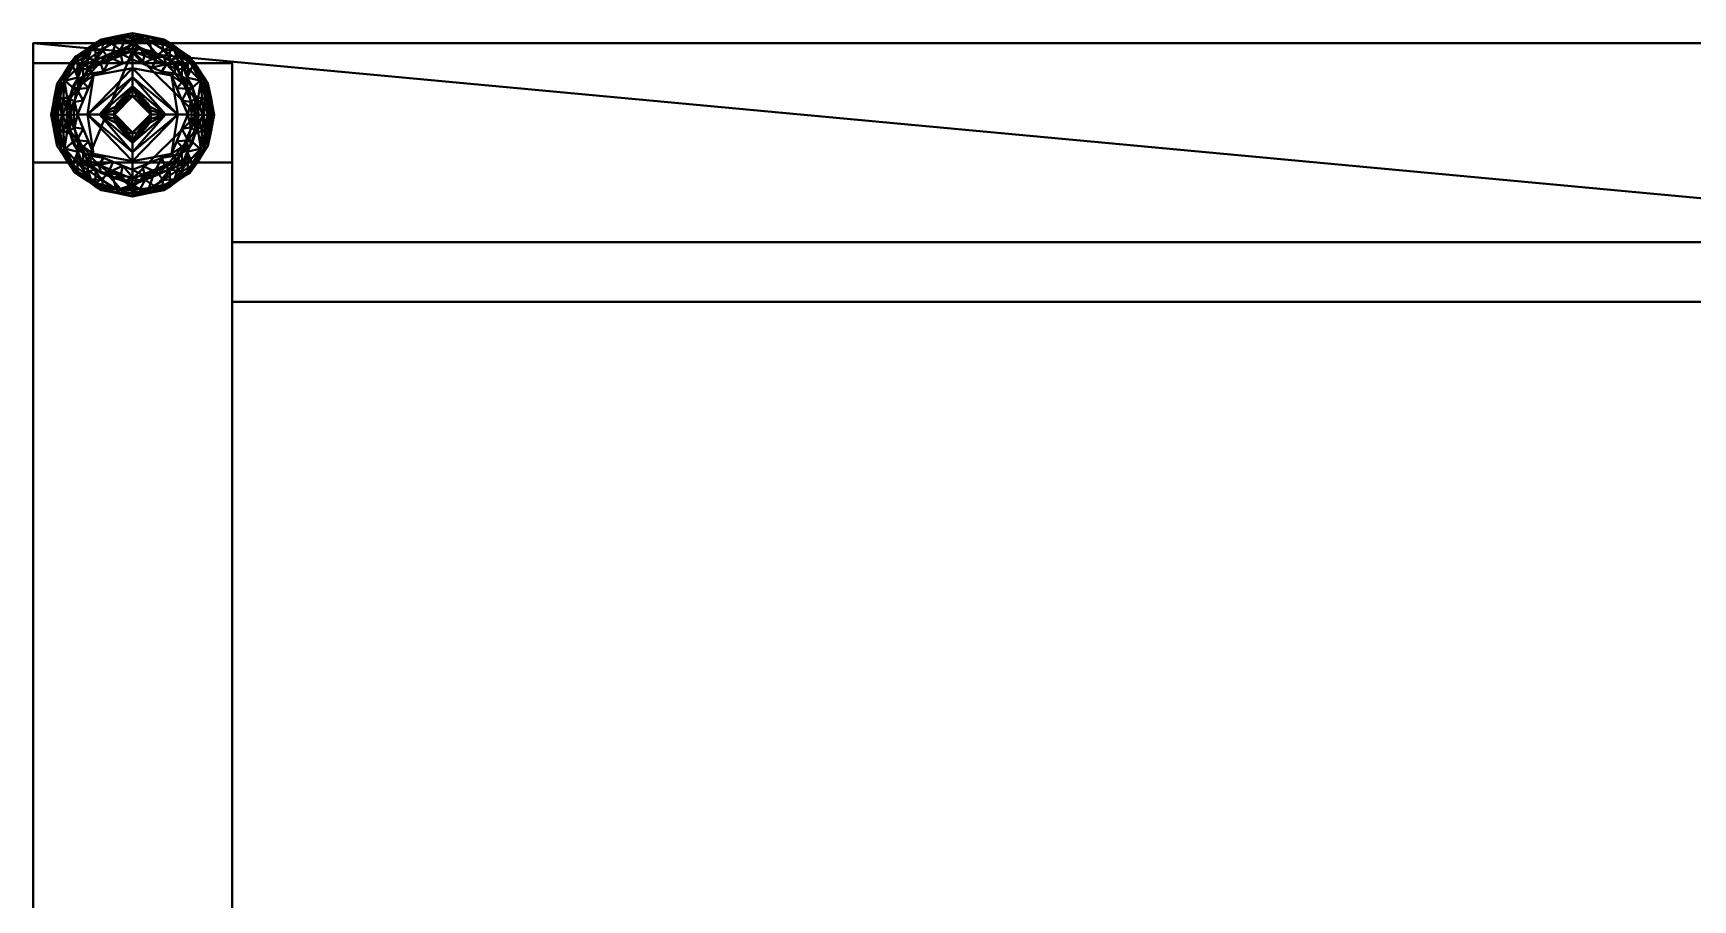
# Model space of a CAD drawing. Header units: millimetres. Extents: x -1100 to 900, y -204 to 602.
# Drawn here: x -1100 to -682.8, y 384.7 to 602.5 of the extents above; entities that cross this region are included whole.
import ezdxf

# ---------------------------------------------------------------- set-up
doc = ezdxf.new("R2010")
doc.units = ezdxf.units.MM
doc.layers.add('I-FURN', color=7, linetype='Continuous', lineweight=40)

msp = doc.modelspace()

# ---------------------------------------------------------------- meshes
at = {"layer": 'I-FURN', "color": 250, "true_color": 0x191919}
mesh = msp.add_polyface(dxfattribs=at)
corners = [(-1058.9, 581.97), (-1063.62, 593.35, -0.05), (-1075, 598.07, -0.07), (-1086.38, 593.35, -0.05), (-1091.1, 581.97), (-1092.78, 581.97, 0.33), (-1094.21, 581.97, 1.29), (-1095.17, 581.98, 2.72), (-1095.5, 581.99, 4.4), (-1093.94, 589.83, 4.36), (-1089.5, 596.48, 4.33), (-1082.85, 600.93, 4.31), (-1075, 602.49, 4.31), (-1067.15, 600.93, 4.31), (-1060.5, 596.48, 4.33), (-1056.06, 589.83, 4.36), (-1054.5, 581.99, 4.4), (-1054.83, 581.98, 2.72), (-1055.79, 581.97, 1.29), (-1057.22, 581.97, 0.33), (-1057.97, 590.61, 1.14), (-1092.03, 590.61, 1.14), (-1055.35, 586.28, 4.38), (-1094.65, 586.28, 4.38), (-1056.21, 586.78, 1.47), (-1093.79, 586.78, 1.47), (-1071, 600.76, 1.2), (-1079, 600.76, 1.2), (-1064.45, 598.15, 1.32), (-1085.55, 598.15, 1.32), (-1057.51, 585.92, 0.38), (-1061.26, 587.66, -0.03), (-1092.49, 585.92, 0.38), (-1088.74, 587.66, -0.03), (-1061.15, 593.82, 0.5), (-1061.1, 596.21, 2.11), (-1058.28, 593.16, 4.35), (-1057, 591.1, 2.7), (-1063.83, 598.71, 4.32), (-1058.87, 594.13, 2.74), (-1088.85, 593.82, 0.5), (-1088.9, 596.21, 2.11), (-1091.72, 593.16, 4.35), (-1093, 591.1, 2.7), (-1086.17, 598.71, 4.32), (-1091.13, 594.13, 2.74), (-1069.31, 595.71, -0.06), (-1080.69, 595.71, -0.06), (-1071.08, 601.71, 4.31), (-1078.92, 601.71, 4.31), (-1075, 601.86, 2.07), (-1074.78, 600.25, 0.49), (-1063.7, 595.84, 0.32), (-1067.33, 598.36, 0.41), (-1067.61, 600.07, 1.58), (-1086.3, 595.84, 0.32), (-1082.67, 598.36, 0.41), (-1082.39, 600.07, 1.58)]
mesh.append_faces([[corners[k] for k in face] for face in [(22, 24, 15), (48, 50, 12), (0, 30, 19), (3, 56, 47), (33, 40, 3), (15, 37, 36), (38, 28, 13), (10, 45, 42), (2, 51, 46), (13, 54, 48), (12, 50, 49), (49, 57, 11)]], dxfattribs={"vtx0": -1, "vtx1": -1, "color": 250})
mesh.append_faces([[corners[k] for k in face] for face in [(41, 44, 29), (25, 21, 32), (45, 43, 42), (19, 30, 24), (35, 34, 28), (50, 51, 27), (24, 22, 17), (20, 24, 30), (41, 29, 40), (24, 20, 37), (51, 47, 27), (53, 54, 28), (52, 34, 1), (21, 33, 32), (25, 7, 23), (55, 56, 3), (27, 49, 50), (28, 38, 35), (31, 20, 30), (57, 49, 27), (32, 5, 25), (45, 21, 43), (52, 53, 28), (35, 20, 34), (50, 48, 26), (55, 3, 40), (20, 31, 34), (20, 39, 37), (36, 37, 39), (24, 37, 15), (39, 20, 35), (14, 39, 35), (33, 21, 40), (21, 41, 40), (43, 25, 9), (41, 45, 10), (25, 43, 21), (21, 45, 41), (1, 53, 52), (27, 56, 57), (51, 50, 26), (46, 51, 26), (28, 34, 52), (46, 26, 53), (54, 53, 26), (48, 54, 26), (13, 28, 54), (40, 29, 55), (55, 29, 56), (57, 56, 29), (27, 47, 56), (29, 11, 57)]], dxfattribs={"vtx0": -1, "vtx1": -1, "vtx2": -1, "color": 250})
mesh.append_faces([[corners[k] for k in face] for face in [(24, 17, 18), (25, 6, 7), (24, 18, 19), (25, 23, 9), (30, 0, 31), (34, 31, 1), (43, 9, 42), (41, 10, 44), (51, 2, 47), (53, 1, 46)]], dxfattribs={"vtx0": -1, "vtx2": -1, "color": 250})
mesh.append_faces([[corners[k] for k in face] for face in [(5, 6, 25), (4, 5, 32), (14, 36, 39), (33, 4, 32), (38, 14, 35), (44, 11, 29)]], dxfattribs={"vtx1": -1, "vtx2": -1, "color": 250})
mesh.append_faces([[corners[k] for k in face] for face in [(7, 8, 23), (22, 16, 17)]], dxfattribs={"vtx2": -1, "color": 250})
mesh = msp.add_polyface(dxfattribs=at)
corners = [(-1054.5, 581.99, 4.4), (-1056.06, 589.83, 4.36), (-1060.5, 596.48, 4.33), (-1067.15, 600.93, 4.31), (-1075, 602.49, 4.31), (-1082.85, 600.93, 4.31), (-1089.5, 596.48, 4.33), (-1093.94, 589.83, 4.36), (-1095.5, 581.99, 4.4), (-1095.3, 581.99, 5.72), (-1094.71, 582, 6.92), (-1093.79, 582, 7.88), (-1092.62, 582.01, 8.53), (-1087.46, 594.47, 8.47), (-1075, 599.63, 8.45), (-1062.54, 594.47, 8.47), (-1057.38, 582.01, 8.53), (-1056.21, 582, 7.88), (-1055.29, 582, 6.92), (-1054.7, 581.99, 5.72), (-1059.96, 588.24, 8.5), (-1090.04, 588.24, 8.5), (-1056.23, 588.39, 6.71), (-1093.77, 588.39, 6.71), (-1055.35, 586.28, 4.38), (-1094.65, 586.28, 4.38), (-1055.15, 585.65, 6.01), (-1094.85, 585.65, 6.01), (-1059.86, 594.48, 6.98), (-1090.14, 594.48, 6.98), (-1056.65, 586.04, 7.86), (-1057.86, 590.52, 7.55), (-1093.35, 586.04, 7.86), (-1092.14, 590.52, 7.55), (-1065.68, 599.23, 7), (-1084.32, 599.23, 7), (-1057.74, 592.22, 6.28), (-1092.26, 592.22, 6.28), (-1059.66, 595.27, 5.69), (-1063.83, 598.71, 4.32), (-1062.51, 597.64, 6.32), (-1058.28, 593.16, 4.35), (-1062.73, 596.53, 7.62), (-1090.34, 595.27, 5.69), (-1086.17, 598.71, 4.32), (-1087.49, 597.64, 6.32), (-1091.72, 593.16, 4.35), (-1087.56, 596.29, 7.62), (-1088.75, 591.35, 8.48), (-1065.39, 599.87, 5.64), (-1071.16, 601.7, 6.2), (-1077.91, 601.63, 6.62), (-1084.61, 599.87, 5.64), (-1078.92, 601.71, 4.31), (-1081.48, 600.96, 6.27), (-1068.77, 597.05, 8.46), (-1065.65, 595.76, 8.46), (-1081.23, 597.05, 8.46), (-1080.74, 600.15, 7.6), (-1084.35, 595.76, 8.46), (-1076.83, 600.76, 7.75), (-1071.91, 600.67, 7.69), (-1078.12, 598.34, 8.45), (-1058.67, 585.12, 8.51), (-1091.33, 585.12, 8.51), (-1061.25, 591.35, 8.48), (-1071.08, 601.71, 4.31), (-1071.88, 598.34, 8.45)]
mesh.append_faces([[corners[k] for k in face] for face in [(17, 30, 16), (11, 27, 10), (1, 26, 24), (19, 26, 18), (5, 54, 53), (41, 36, 1), (6, 45, 44), (44, 52, 5), (56, 34, 55)]], dxfattribs={"vtx0": -1, "vtx1": -1, "color": 250})
mesh.append_faces([[corners[k] for k in face] for face in [(7, 27, 23), (22, 26, 1), (19, 24, 26), (31, 30, 22), (28, 31, 36), (28, 40, 42), (28, 38, 40), (50, 34, 49), (25, 9, 27), (29, 45, 43), (37, 23, 33), (22, 30, 17), (33, 23, 32), (29, 47, 45), (36, 38, 28), (22, 17, 26), (27, 11, 23), (11, 32, 23), (31, 63, 30), (22, 36, 31), (43, 46, 37), (42, 65, 28), (35, 45, 47), (33, 29, 37), (33, 32, 64), (29, 48, 47), (3, 50, 49), (61, 50, 51), (51, 50, 4), (22, 1, 36), (36, 41, 38), (43, 37, 29), (7, 23, 37), (58, 51, 54), (34, 42, 40), (2, 40, 38), (34, 40, 49), (44, 45, 52), (52, 45, 35), (43, 45, 6), (33, 48, 29), (58, 60, 51), (39, 49, 40), (54, 5, 52), (61, 51, 60), (35, 58, 54), (34, 56, 42), (54, 52, 35), (53, 54, 51), (61, 34, 50), (35, 47, 59), (58, 62, 60), (58, 35, 59), (60, 14, 61), (34, 61, 55), (65, 31, 28)]], dxfattribs={"vtx0": -1, "vtx1": -1, "vtx2": -1, "color": 250})
mesh.append_faces([[corners[k] for k in face] for face in [(32, 11, 12), (27, 9, 10), (47, 48, 13), (27, 7, 25), (32, 12, 64), (49, 39, 3), (43, 6, 46), (51, 4, 53), (47, 13, 59)]], dxfattribs={"vtx0": -1, "vtx2": -1, "color": 250})
mesh.append_faces([[corners[k] for k in face] for face in [(31, 65, 20, 63), (33, 64, 21, 48), (58, 59, 57, 62), (50, 3, 66, 4), (61, 14, 67, 55)]], dxfattribs={"vtx0": -1, "vtx3": -1, "color": 250})
mesh.append_faces([[corners[k] for k in face] for face in [(2, 39, 40), (17, 18, 26), (41, 2, 38), (15, 65, 42), (46, 7, 37), (56, 15, 42), (62, 14, 60), (63, 16, 30)]], dxfattribs={"vtx1": -1, "vtx2": -1, "color": 250})
mesh.append_faces([[corners[k] for k in face] for face in [(19, 0, 24), (25, 8, 9)]], dxfattribs={"vtx2": -1, "color": 250})
at = {"layer": 'I-FURN', "color": 37, "true_color": 0x826147}
mesh = msp.add_polyface(dxfattribs=at)
corners = [(900, 600, 724.81), (-1100, 600, 724.81), (-1100, -200, 724.81), (900, -200, 724.81), (34.54, 519.66, 724.81), (34.54, 404.66, 724.81), (-235.57, 404.66, 724.81), (-235.57, 519.66, 724.81)]
mesh.append_faces([[corners[k] for k in face] for face in [(6, 2, 5)]], dxfattribs={"vtx0": -1, "vtx1": -1, "color": 37})
mesh.append_faces([[corners[k] for k in face] for face in [(0, 4, 5), (4, 0, 1, 7)]], dxfattribs={"vtx0": -1, "vtx2": -1, "color": 37})
mesh.append_faces([[corners[k] for k in face] for face in [(5, 2, 3, 0)]], dxfattribs={"vtx0": -1, "vtx3": -1, "color": 37})
mesh.append_faces([[corners[k] for k in face] for face in [(6, 7, 1, 2)]], dxfattribs={"vtx1": -1, "vtx3": -1, "color": 37})
mesh = msp.add_polyface(dxfattribs=at)
corners = [(900, 600, 699.8), (900, -200, 699.8), (-1100, -200, 699.8), (-1100, 600, 699.8), (34.54, 519.66, 699.8), (-235.57, 519.66, 699.8), (-235.57, 404.66, 699.8), (34.54, 404.66, 699.8)]
mesh.append_faces([[corners[k] for k in face] for face in [(3, 5, 6, 2), (2, 6, 7, 1)]], dxfattribs={"vtx0": -1, "vtx2": -1, "color": 37})
mesh.append_faces([[corners[k] for k in face] for face in [(4, 5, 3, 0), (7, 4, 0, 1)]], dxfattribs={"vtx1": -1, "vtx3": -1, "color": 37})
mesh = msp.add_polyface(dxfattribs=at)
corners = [(-1100, 600, 724.81), (900, 600, 724.81), (900, 600, 699.8), (-1100, 600, 699.8)]
mesh.append_faces([[corners[k] for k in face] for face in [(0, 1, 2, 3)]], dxfattribs={"color": 37})
mesh = msp.add_polyface(dxfattribs=at)
corners = [(-1100, -200, 724.81), (-1100, 600, 724.81), (-1100, 600, 699.8), (-1100, -200, 699.8)]
mesh.append_faces([[corners[k] for k in face] for face in [(0, 1, 2, 3)]], dxfattribs={"color": 37})
at = {"layer": 'I-FURN', "color": 250, "true_color": 0x191919}
mesh = msp.add_polyface(dxfattribs=at)
corners = [(-1092.62, 582.01, 8.53), (-1091.65, 582.01, 8.92), (-1090.7, 582.01, 9.36), (-1089.77, 582.01, 9.85), (-1088.86, 582.02, 10.38), (-1084.8, 591.82, 10.34), (-1075, 595.88, 10.32), (-1065.2, 591.82, 10.34), (-1061.14, 582.02, 10.38), (-1060.23, 582.01, 9.85), (-1059.3, 582.01, 9.36), (-1058.35, 582.01, 8.92), (-1057.38, 582.01, 8.53), (-1062.54, 594.47, 8.47), (-1075, 599.63, 8.45), (-1087.46, 594.47, 8.47), (-1062.59, 585.54, 10.37), (-1087.41, 585.54, 10.37), (-1059.23, 586.48, 8.51), (-1090.77, 586.48, 8.51), (-1059.33, 586, 9.11), (-1090.67, 586, 9.11), (-1060.88, 590.48, 8.49), (-1062.6, 591.63, 9.31), (-1070.1, 593.85, 10.33), (-1068.77, 597.05, 8.46), (-1089.12, 590.48, 8.49), (-1087.4, 591.63, 9.31), (-1079.9, 593.85, 10.33), (-1081.23, 597.05, 8.46), (-1071.94, 597.4, 9.29), (-1078.05, 597.36, 9.31), (-1083.18, 595.22, 9.37), (-1066.52, 594.7, 9.52), (-1060.38, 585.28, 9.71), (-1063.9, 588.68, 10.35), (-1061.01, 588.51, 9.46), (-1060.05, 589.15, 8.92), (-1062.61, 590.11, 9.79), (-1064.34, 592.37, 9.75), (-1089.62, 585.28, 9.71), (-1086.1, 588.68, 10.35), (-1088.99, 588.51, 9.46), (-1089.95, 589.15, 8.92), (-1087.39, 590.11, 9.79), (-1085.66, 592.37, 9.75), (-1085.51, 593.74, 9.28), (-1084.35, 595.76, 8.46), (-1084.42, 595.62, 8.9), (-1081.11, 597.16, 8.98), (-1078.12, 598.34, 8.45), (-1076.63, 598.55, 8.85), (-1073.3, 598.58, 8.84), (-1070.05, 597.88, 8.85), (-1065.65, 595.76, 8.46), (-1064.58, 594.71, 8.96), (-1068.91, 596.43, 9.31), (-1071.88, 598.34, 8.45), (-1075, 597.71, 9.28), (-1067.12, 596.58, 8.89), (-1080.58, 596.3, 9.47), (-1072.55, 594.86, 10.33), (-1077.45, 594.86, 10.33), (-1082.35, 592.83, 10.33), (-1067.65, 592.83, 10.33)]
mesh.append_faces([[corners[k] for k in face] for face in [(16, 36, 35), (2, 21, 1), (22, 37, 18), (35, 38, 7), (3, 40, 2), (63, 45, 5), (64, 33, 24)]], dxfattribs={"vtx0": -1, "vtx1": -1, "color": 250})
mesh.append_faces([[corners[k] for k in face] for face in [(40, 42, 21), (52, 58, 30), (20, 37, 36), (37, 20, 18), (27, 43, 42), (23, 39, 38), (40, 21, 2), (31, 6, 58), (21, 19, 1), (18, 20, 11), (49, 31, 51), (23, 55, 39), (44, 5, 45), (34, 20, 36), (48, 32, 49), (32, 60, 49), (50, 49, 51), (32, 46, 45), (52, 30, 53), (36, 23, 38), (20, 34, 10), (16, 34, 36), (39, 7, 38), (22, 23, 37), (36, 37, 23), (38, 35, 36), (33, 64, 39), (33, 39, 55), (21, 42, 43), (17, 42, 40), (27, 42, 44), (21, 43, 19), (26, 43, 27), (45, 27, 44), (44, 42, 41), (27, 45, 46), (63, 32, 45), (46, 15, 27), (60, 31, 49), (32, 48, 46), (46, 48, 15), (49, 29, 48), (14, 51, 52), (51, 31, 58), (52, 53, 57), (53, 30, 56), (55, 59, 33), (13, 55, 23), (59, 56, 33), (59, 53, 56), (33, 56, 24), (51, 58, 52), (30, 61, 56), (53, 59, 25), (59, 55, 54), (30, 58, 61), (31, 60, 62), (32, 63, 60)]], dxfattribs={"vtx0": -1, "vtx1": -1, "vtx2": -1, "color": 250})
mesh.append_faces([[corners[k] for k in face] for face in [(34, 16, 8), (27, 15, 26), (40, 3, 4), (43, 26, 19), (23, 22, 13), (34, 8, 9), (58, 6, 61), (42, 17, 41), (59, 54, 25), (56, 61, 24), (44, 41, 5), (51, 14, 50), (55, 13, 54)]], dxfattribs={"vtx0": -1, "vtx2": -1, "color": 250})
mesh.append_faces([[corners[k] for k in face] for face in [(12, 18, 11)]], dxfattribs={"vtx1": -1, "color": 250})
mesh.append_faces([[corners[k] for k in face] for face in [(4, 17, 40), (10, 11, 20), (9, 10, 34), (64, 7, 39), (47, 15, 48, 29), (28, 62, 60, 63), (50, 29, 49), (25, 57, 53), (57, 14, 52), (62, 6, 31)]], dxfattribs={"vtx1": -1, "vtx2": -1, "color": 250})
mesh.append_faces([[corners[k] for k in face] for face in [(19, 0, 1)]], dxfattribs={"vtx2": -1, "color": 250})
mesh = msp.add_polyface(dxfattribs=at)
corners = [(-1091.1, 581.97), (-1086.38, 593.35, -0.05), (-1075, 598.07, -0.07), (-1063.62, 593.35, -0.05), (-1058.9, 581.97), (-1063.62, 570.58, 0.05), (-1075, 565.87, 0.07), (-1086.38, 570.58, 0.05)]
mesh.append_faces([[corners[k] for k in face] for face in [(2, 7, 0, 1), (4, 2, 3)]], dxfattribs={"vtx0": -1, "color": 250})
mesh.append_faces([[corners[k] for k in face] for face in [(5, 6, 4)]], dxfattribs={"vtx1": -1, "color": 250})
mesh.append_faces([[corners[k] for k in face] for face in [(6, 7, 2, 4)]], dxfattribs={"vtx1": -1, "vtx2": -1, "vtx3": -1, "color": 250})
at = {"layer": 'I-FURN', "color": 250, "true_color": 0x141414}
mesh = msp.add_polyface(dxfattribs=at)
corners = [(-1100, 595, 699.8), (-1100, 595, 15), (-1100, 570, 15), (-1100, 570, 649.8), (-1100, -170, 649.8), (-1100, -170, 15), (-1100, -195, 15), (-1100, -195, 699.8)]
mesh.append_faces([[corners[k] for k in face] for face in [(3, 0, 1, 2)]], dxfattribs={"vtx0": -1, "color": 250})
mesh.append_faces([[corners[k] for k in face] for face in [(6, 7, 4, 5)]], dxfattribs={"vtx1": -1, "color": 250})
mesh.append_faces([[corners[k] for k in face] for face in [(3, 4, 7, 0)]], dxfattribs={"vtx1": -1, "vtx3": -1, "color": 250})
mesh = msp.add_polyface(dxfattribs=at)
corners = [(-1050, -195, 699.8), (-1050, 595, 699.8), (-1100, 595, 699.8), (-1100, -195, 699.8)]
mesh.append_faces([[corners[k] for k in face] for face in [(0, 1, 2, 3)]], dxfattribs={"color": 250})
mesh = msp.add_polyface(dxfattribs=at)
corners = [(-1050, 595, 15), (-1050, 570, 15), (-1100, 570, 15), (-1100, 595, 15)]
mesh.append_faces([[corners[k] for k in face] for face in [(0, 1, 2, 3)]], dxfattribs={"color": 250})
mesh = msp.add_polyface(dxfattribs=at)
corners = [(-1050, 595, 699.8), (-1050, 595, 15), (-1100, 595, 15), (-1100, 595, 699.8)]
mesh.append_faces([[corners[k] for k in face] for face in [(0, 1, 2, 3)]], dxfattribs={"color": 250})
at = {"layer": 'I-FURN', "color": 250, "true_color": 0x191919}
mesh = msp.add_polyface(dxfattribs=at)
corners = [(-1075, 568.15, 10.45), (-1075, 570.31, 11.66), (-1075, 572.57, 12.66), (-1075, 574.92, 13.44), (-1075, 577.33, 13.99), (-1076.05, 577.45, 13.99), (-1077.04, 577.8, 13.99), (-1077.93, 578.36, 13.99), (-1078.67, 579.1, 13.98), (-1079.23, 579.99, 13.98), (-1079.58, 580.99, 13.98), (-1079.7, 582.03, 13.97), (-1079.58, 583.08, 13.97), (-1079.23, 584.07, 13.96), (-1078.67, 584.96, 13.96), (-1077.93, 585.71, 13.95), (-1077.04, 586.27, 13.95), (-1076.05, 586.61, 13.95), (-1075, 586.73, 13.95), (-1075, 589.14, 13.37), (-1075, 591.48, 12.57), (-1075, 593.73, 11.55), (-1075, 595.88, 10.32), (-1084.8, 591.82, 10.34), (-1088.86, 582.02, 10.38), (-1084.8, 572.21, 10.43), (-1083.29, 582.03, 13.04), (-1086.33, 582.02, 11.8)]
mesh.append_faces([[corners[k] for k in face] for face in [(3, 26, 2), (20, 26, 19), (2, 27, 1), (24, 27, 23), (13, 26, 12)]], dxfattribs={"vtx0": -1, "vtx1": -1, "color": 250})
mesh.append_faces([[corners[k] for k in face] for face in [(27, 25, 1), (26, 27, 2), (20, 27, 26), (13, 19, 26), (3, 9, 26), (27, 21, 23)]], dxfattribs={"vtx0": -1, "vtx1": -1, "vtx2": -1, "color": 250})
mesh.append_faces([[corners[k] for k in face] for face in [(19, 15, 16), (27, 24, 25)]], dxfattribs={"vtx0": -1, "vtx2": -1, "color": 250})
mesh.append_faces([[corners[k] for k in face] for face in [(4, 5, 3), (0, 1, 25), (22, 23, 21)]], dxfattribs={"vtx1": -1, "color": 250})
mesh.append_faces([[corners[k] for k in face] for face in [(5, 6, 3), (8, 9, 3), (7, 8, 3), (6, 7, 3), (11, 12, 26), (10, 11, 26), (9, 10, 26), (13, 14, 19), (14, 15, 19), (20, 21, 27), (16, 17, 19)]], dxfattribs={"vtx1": -1, "vtx2": -1, "color": 250})
mesh.append_faces([[corners[k] for k in face] for face in [(17, 18, 19)]], dxfattribs={"vtx2": -1, "color": 250})
mesh = msp.add_polyface(dxfattribs=at)
corners = [(-1075, 577.33, 13.99), (-1075, 574.92, 13.44), (-1075, 572.57, 12.66), (-1075, 570.31, 11.66), (-1075, 568.15, 10.45), (-1065.2, 572.21, 10.43), (-1061.14, 582.02, 10.38), (-1065.2, 591.82, 10.34), (-1075, 595.88, 10.32), (-1075, 593.73, 11.55), (-1075, 591.48, 12.57), (-1075, 589.14, 13.37), (-1075, 586.73, 13.95), (-1073.95, 586.61, 13.95), (-1072.96, 586.27, 13.95), (-1072.07, 585.71, 13.95), (-1071.33, 584.96, 13.96), (-1070.77, 584.07, 13.96), (-1070.42, 583.08, 13.97), (-1070.3, 582.03, 13.97), (-1070.42, 580.99, 13.98), (-1070.77, 579.99, 13.98), (-1071.33, 579.1, 13.98), (-1072.07, 578.36, 13.99), (-1072.96, 577.8, 13.99), (-1073.95, 577.45, 13.99), (-1066.71, 582.03, 13.04), (-1063.67, 582.02, 11.8)]
mesh.append_faces([[corners[k] for k in face] for face in [(10, 27, 9), (18, 26, 17), (20, 26, 19), (6, 27, 5)]], dxfattribs={"vtx0": -1, "vtx1": -1, "color": 250})
mesh.append_faces([[corners[k] for k in face] for face in [(17, 26, 11), (2, 27, 26), (7, 9, 27), (26, 27, 10), (3, 5, 27), (21, 1, 26)]], dxfattribs={"vtx0": -1, "vtx1": -1, "vtx2": -1, "color": 250})
mesh.append_faces([[corners[k] for k in face] for face in [(27, 2, 3), (26, 10, 11), (11, 13, 14), (26, 18, 19)]], dxfattribs={"vtx0": -1, "vtx2": -1, "color": 250})
mesh.append_faces([[corners[k] for k in face] for face in [(12, 13, 11), (8, 9, 7), (4, 5, 3)]], dxfattribs={"vtx1": -1, "color": 250})
mesh.append_faces([[corners[k] for k in face] for face in [(16, 17, 11), (15, 16, 11), (6, 7, 27), (14, 15, 11), (22, 23, 1), (21, 22, 1), (24, 25, 1), (23, 24, 1), (20, 21, 26), (1, 2, 26)]], dxfattribs={"vtx1": -1, "vtx2": -1, "color": 250})
mesh.append_faces([[corners[k] for k in face] for face in [(25, 0, 1)]], dxfattribs={"vtx2": -1, "color": 250})
at = {"layer": 'I-FURN', "color": 250, "true_color": 0x141414}
mesh = msp.add_polyface(dxfattribs=at)
corners = [(-1050, 595, 699.8), (-1050, -195, 699.8), (-1050, -195, 15), (-1050, -170, 15), (-1050, -170, 649.8), (-1050, 570, 649.8), (-1050, 570, 15), (-1050, 595, 15)]
mesh.append_faces([[corners[k] for k in face] for face in [(4, 1, 2, 3)]], dxfattribs={"vtx0": -1, "color": 250})
mesh.append_faces([[corners[k] for k in face] for face in [(7, 0, 5, 6)]], dxfattribs={"vtx1": -1, "color": 250})
mesh.append_faces([[corners[k] for k in face] for face in [(4, 5, 0, 1)]], dxfattribs={"vtx1": -1, "vtx3": -1, "color": 250})
at = {"layer": 'I-FURN', "color": 250, "true_color": 0x191919}
mesh = msp.add_polyface(dxfattribs=at)
corners = [(-1079.7, 582.06, 20), (-1075, 586.76, 19.98), (-1070.3, 582.06, 20), (-1070.3, 582.05, 18.49), (-1070.3, 582.05, 16.99), (-1070.3, 582.04, 15.48), (-1070.3, 582.03, 13.97), (-1070.42, 583.08, 13.97), (-1070.77, 584.07, 13.96), (-1071.33, 584.96, 13.96), (-1072.07, 585.71, 13.95), (-1072.96, 586.27, 13.95), (-1073.95, 586.61, 13.95), (-1075, 586.73, 13.95), (-1076.05, 586.61, 13.95), (-1077.04, 586.27, 13.95), (-1077.93, 585.71, 13.95), (-1078.67, 584.96, 13.96), (-1079.23, 584.07, 13.96), (-1079.58, 583.08, 13.97), (-1079.7, 582.03, 13.97), (-1079.7, 582.04, 15.48), (-1079.7, 582.05, 16.99), (-1079.7, 582.05, 18.49)]
mesh.append_faces([[corners[k] for k in face] for face in [(21, 19, 20), (7, 5, 6)]], dxfattribs={"vtx0": -1, "color": 250})
mesh.append_faces([[corners[k] for k in face] for face in [(15, 22, 14), (5, 11, 4)]], dxfattribs={"vtx0": -1, "vtx1": -1, "color": 250})
mesh.append_faces([[corners[k] for k in face] for face in [(13, 22, 1), (4, 13, 1)]], dxfattribs={"vtx0": -1, "vtx1": -1, "vtx2": -1, "color": 250})
mesh.append_faces([[corners[k] for k in face] for face in [(15, 21, 22), (21, 18, 19), (21, 16, 17), (21, 15, 16), (4, 11, 12), (5, 10, 11), (5, 8, 9), (5, 7, 8)]], dxfattribs={"vtx0": -1, "vtx2": -1, "color": 250})
mesh.append_faces([[corners[k] for k in face] for face in [(3, 4, 1, 2)]], dxfattribs={"vtx1": -1, "color": 250})
mesh.append_faces([[corners[k] for k in face] for face in [(13, 14, 22), (17, 18, 21), (12, 13, 4), (9, 10, 5)]], dxfattribs={"vtx1": -1, "vtx2": -1, "color": 250})
mesh.append_faces([[corners[k] for k in face] for face in [(23, 0, 1, 22)]], dxfattribs={"vtx2": -1, "color": 250})
mesh = msp.add_polyface(dxfattribs=at)
corners = [(-1079.6, 582.13, 35), (-1075, 586.73, 34.98), (-1070.4, 582.13, 35), (-1070.4, 582.11, 31.25), (-1070.4, 582.09, 27.5), (-1070.4, 582.08, 23.75), (-1070.4, 582.06, 20), (-1075, 586.66, 19.98), (-1079.6, 582.06, 20), (-1079.6, 582.08, 23.75), (-1079.6, 582.09, 27.5), (-1079.6, 582.11, 31.25)]
mesh.append_faces([[corners[k] for k in face] for face in [(7, 1, 4)]], dxfattribs={"vtx0": -1, "vtx1": -1, "vtx2": -1, "color": 250})
mesh.append_faces([[corners[k] for k in face] for face in [(10, 11, 1, 7)]], dxfattribs={"vtx1": -1, "vtx2": -1, "vtx3": -1, "color": 250})
mesh.append_faces([[corners[k] for k in face] for face in [(11, 0, 1), (5, 6, 7, 4)]], dxfattribs={"vtx2": -1, "color": 250})
mesh.append_faces([[corners[k] for k in face] for face in [(7, 8, 9, 10), (1, 2, 3, 4)]], dxfattribs={"vtx3": -1, "color": 250})
mesh = msp.add_polyface(dxfattribs=at)
corners = [(-1079.6, 582.13, 35), (-1075, 577.53, 35.02), (-1070.4, 582.13, 35), (-1075, 586.73, 34.98)]
mesh.append_faces([[corners[k] for k in face] for face in [(0, 1, 2, 3)]], dxfattribs={"color": 250})
mesh = msp.add_polyface(dxfattribs=at)
corners = [(-1092.62, 582.01, 8.53), (-1093.79, 582, 7.88), (-1094.71, 582, 6.92), (-1095.3, 581.99, 5.72), (-1095.5, 581.99, 4.4), (-1093.94, 574.14, 4.44), (-1089.5, 567.49, 4.47), (-1082.85, 563.05, 4.49), (-1075, 561.49, 4.49), (-1067.15, 563.05, 4.49), (-1060.5, 567.49, 4.47), (-1056.06, 574.14, 4.44), (-1054.5, 581.99, 4.4), (-1054.7, 581.99, 5.72), (-1055.29, 582, 6.92), (-1056.21, 582, 7.88), (-1057.38, 582.01, 8.53), (-1062.54, 569.54, 8.59), (-1075, 564.38, 8.61), (-1087.46, 569.54, 8.59), (-1090.04, 575.78, 8.56), (-1059.96, 575.78, 8.56), (-1093.77, 575.61, 6.77), (-1056.23, 575.61, 6.77), (-1094.65, 577.7, 4.42), (-1055.35, 577.7, 4.42), (-1094.85, 578.34, 6.05), (-1055.15, 578.34, 6.05), (-1090.14, 569.52, 7.09), (-1059.86, 569.52, 7.09), (-1093.35, 577.97, 7.9), (-1092.14, 573.49, 7.62), (-1056.65, 577.97, 7.9), (-1057.86, 573.49, 7.62), (-1084.32, 564.77, 7.16), (-1065.68, 564.77, 7.16), (-1092.26, 571.77, 6.37), (-1057.74, 571.77, 6.37), (-1090.34, 568.72, 5.81), (-1086.17, 565.27, 4.48), (-1087.49, 566.35, 6.47), (-1091.72, 570.82, 4.45), (-1087.27, 567.47, 7.76), (-1059.66, 568.72, 5.81), (-1063.83, 565.27, 4.48), (-1062.51, 566.35, 6.47), (-1058.28, 570.82, 4.45), (-1062.44, 567.71, 7.75), (-1061.25, 572.66, 8.57), (-1084.61, 564.11, 5.8), (-1078.84, 562.29, 6.38), (-1072.09, 562.37, 6.8), (-1065.39, 564.11, 5.8), (-1071.08, 562.27, 4.49), (-1068.52, 563.03, 6.44), (-1081.23, 566.96, 8.6), (-1084.35, 568.25, 8.59), (-1068.77, 566.96, 8.6), (-1069.26, 563.86, 7.76), (-1065.65, 568.25, 8.59), (-1073.17, 563.25, 7.93), (-1078.09, 563.34, 7.87), (-1071.88, 565.67, 8.6), (-1091.33, 578.89, 8.54), (-1058.67, 578.89, 8.54), (-1088.75, 572.66, 8.57), (-1078.92, 562.27, 4.49), (-1078.12, 565.67, 8.6)]
mesh.append_faces([[corners[k] for k in face] for face in [(15, 27, 14), (3, 26, 2), (2, 26, 1), (1, 30, 0), (5, 26, 24), (17, 47, 48), (9, 54, 53), (41, 36, 5), (10, 45, 44), (44, 52, 9), (56, 34, 55)]], dxfattribs={"vtx0": -1, "vtx1": -1, "color": 250})
mesh.append_faces([[corners[k] for k in face] for face in [(22, 26, 5), (33, 23, 32), (22, 30, 1), (42, 28, 40), (3, 24, 26), (36, 38, 28), (25, 13, 27), (28, 31, 36), (22, 1, 26), (28, 38, 40), (31, 30, 22), (50, 34, 49), (11, 27, 23), (47, 45, 29), (42, 65, 28), (23, 33, 37), (43, 29, 45), (15, 23, 27), (22, 36, 31), (43, 46, 37), (32, 23, 15), (31, 63, 30), (35, 45, 47), (33, 29, 37), (33, 32, 64), (29, 48, 47), (7, 50, 49), (61, 50, 51), (51, 50, 8), (22, 5, 36), (36, 41, 38), (43, 37, 29), (11, 23, 37), (58, 51, 54), (34, 42, 40), (6, 40, 38), (34, 40, 49), (44, 45, 52), (52, 45, 35), (43, 45, 10), (33, 48, 29), (58, 60, 51), (39, 49, 40), (54, 9, 52), (61, 51, 60), (35, 58, 54), (34, 56, 42), (54, 52, 35), (53, 54, 51), (61, 34, 50), (35, 47, 59), (58, 62, 60), (58, 35, 59), (60, 18, 61), (34, 61, 55), (65, 31, 28)]], dxfattribs={"vtx0": -1, "vtx1": -1, "vtx2": -1, "color": 250})
mesh.append_faces([[corners[k] for k in face] for face in [(40, 6, 39), (27, 13, 14), (32, 15, 16), (32, 16, 64), (49, 39, 7), (43, 10, 46), (51, 8, 53), (47, 17, 59)]], dxfattribs={"vtx0": -1, "vtx2": -1, "color": 250})
mesh.append_faces([[corners[k] for k in face] for face in [(31, 65, 20, 63), (33, 64, 21, 48), (58, 59, 57, 62), (50, 7, 66, 8), (61, 18, 67, 55)]], dxfattribs={"vtx0": -1, "vtx3": -1, "color": 250})
mesh.append_faces([[corners[k] for k in face] for face in [(11, 25, 27), (41, 6, 38), (19, 65, 42), (46, 11, 37), (56, 19, 42), (62, 18, 60), (63, 0, 30)]], dxfattribs={"vtx1": -1, "vtx2": -1, "color": 250})
mesh.append_faces([[corners[k] for k in face] for face in [(3, 4, 24), (25, 12, 13)]], dxfattribs={"vtx2": -1, "color": 250})
mesh = msp.add_polyface(dxfattribs=at)
corners = [(-1095.5, 581.99, 4.4), (-1095.17, 581.98, 2.72), (-1094.21, 581.97, 1.29), (-1092.78, 581.97, 0.33), (-1091.1, 581.97), (-1086.38, 570.58, 0.05), (-1075, 565.87, 0.07), (-1063.62, 570.58, 0.05), (-1058.9, 581.97), (-1057.22, 581.97, 0.33), (-1055.79, 581.97, 1.29), (-1054.83, 581.98, 2.72), (-1054.5, 581.99, 4.4), (-1056.06, 574.14, 4.44), (-1060.5, 567.49, 4.47), (-1067.15, 563.05, 4.49), (-1075, 561.49, 4.49), (-1082.85, 563.05, 4.49), (-1089.5, 567.49, 4.47), (-1093.94, 574.14, 4.44), (-1092.03, 573.34, 1.22), (-1057.97, 573.34, 1.22), (-1094.65, 577.7, 4.42), (-1055.35, 577.7, 4.42), (-1093.79, 577.17, 1.51), (-1056.21, 577.17, 1.51), (-1079, 563.18, 1.38), (-1071, 563.18, 1.38), (-1085.55, 565.8, 1.47), (-1064.45, 565.8, 1.47), (-1092.49, 578.02, 0.42), (-1088.74, 576.28, 0.03), (-1057.51, 578.02, 0.42), (-1061.26, 576.28, 0.03), (-1088.85, 570.12, 0.61), (-1088.9, 567.74, 2.24), (-1091.72, 570.82, 4.45), (-1093, 572.86, 2.78), (-1086.17, 565.27, 4.48), (-1091.13, 569.83, 2.85), (-1061.15, 570.12, 0.61), (-1061.1, 567.74, 2.24), (-1058.28, 570.82, 4.45), (-1057, 572.86, 2.78), (-1063.83, 565.27, 4.48), (-1058.87, 569.83, 2.85), (-1080.69, 568.23, 0.06), (-1069.31, 568.23, 0.06), (-1078.92, 562.27, 4.49), (-1071.08, 562.27, 4.49), (-1075, 562.09, 2.25), (-1075.22, 563.69, 0.66), (-1086.3, 568.1, 0.44), (-1082.67, 565.58, 0.56), (-1082.39, 563.88, 1.74), (-1063.7, 568.1, 0.44), (-1067.33, 565.58, 0.56), (-1067.61, 563.88, 1.74)]
mesh.append_faces([[corners[k] for k in face] for face in [(4, 30, 3), (17, 54, 48), (22, 24, 19), (13, 25, 23), (48, 50, 16), (33, 40, 7), (19, 37, 36), (38, 28, 17), (14, 45, 42), (6, 51, 46), (49, 57, 15)]], dxfattribs={"vtx0": -1, "vtx1": -1, "color": 250})
mesh.append_faces([[corners[k] for k in face] for face in [(28, 34, 52), (30, 24, 3), (35, 34, 28), (41, 44, 29), (25, 21, 32), (24, 22, 1), (31, 20, 30), (45, 21, 43), (51, 47, 27), (52, 53, 28), (20, 24, 30), (57, 27, 56), (28, 38, 35), (21, 33, 32), (45, 43, 42), (23, 25, 11), (41, 29, 40), (57, 49, 27), (9, 25, 32), (51, 27, 50), (24, 20, 37), (7, 55, 56), (35, 20, 34), (28, 53, 54), (29, 55, 40), (20, 31, 34), (20, 39, 37), (36, 37, 39), (24, 37, 19), (39, 20, 35), (18, 39, 35), (33, 21, 40), (21, 41, 40), (43, 25, 13), (41, 45, 14), (25, 43, 21), (21, 45, 41), (5, 53, 52), (50, 48, 26), (51, 50, 26), (49, 50, 27), (46, 51, 26), (34, 5, 52), (46, 26, 53), (54, 53, 26), (48, 54, 26), (17, 28, 54), (55, 29, 56), (7, 40, 55), (57, 56, 29), (27, 47, 56), (29, 15, 57)]], dxfattribs={"vtx0": -1, "vtx1": -1, "vtx2": -1, "color": 250})
mesh.append_faces([[corners[k] for k in face] for face in [(24, 1, 2), (24, 2, 3), (25, 9, 10), (56, 47, 7), (32, 8, 9), (25, 10, 11), (30, 4, 31), (34, 31, 5), (43, 13, 42), (41, 14, 44), (50, 49, 16), (51, 6, 47), (53, 5, 46)]], dxfattribs={"vtx0": -1, "vtx2": -1, "color": 250})
mesh.append_faces([[corners[k] for k in face] for face in [(0, 1, 22)]], dxfattribs={"vtx1": -1, "color": 250})
mesh.append_faces([[corners[k] for k in face] for face in [(18, 36, 39), (33, 8, 32), (38, 18, 35), (44, 15, 29)]], dxfattribs={"vtx1": -1, "vtx2": -1, "color": 250})
mesh.append_faces([[corners[k] for k in face] for face in [(11, 12, 23)]], dxfattribs={"vtx2": -1, "color": 250})
mesh = msp.add_polyface(dxfattribs=at)
corners = [(-1061.14, 582.02, 10.38), (-1065.2, 572.21, 10.43), (-1075, 568.15, 10.45), (-1084.8, 572.21, 10.43), (-1088.86, 582.02, 10.38), (-1089.77, 582.01, 9.85), (-1090.7, 582.01, 9.36), (-1091.65, 582.01, 8.92), (-1092.62, 582.01, 8.53), (-1087.46, 569.54, 8.59), (-1075, 564.38, 8.61), (-1062.54, 569.54, 8.59), (-1057.38, 582.01, 8.53), (-1058.35, 582.01, 8.92), (-1059.3, 582.01, 9.36), (-1060.23, 582.01, 9.85), (-1087.41, 578.49, 10.4), (-1062.59, 578.49, 10.4), (-1090.77, 577.53, 8.55), (-1059.23, 577.53, 8.55), (-1090.67, 578.02, 9.15), (-1059.33, 578.02, 9.15), (-1089.12, 573.54, 8.57), (-1087.4, 572.39, 9.4), (-1079.9, 570.18, 10.44), (-1081.23, 566.96, 8.6), (-1060.88, 573.54, 8.57), (-1062.6, 572.39, 9.4), (-1070.1, 570.18, 10.44), (-1068.77, 566.96, 8.6), (-1078.06, 566.62, 9.43), (-1071.95, 566.66, 9.45), (-1066.82, 568.8, 9.5), (-1083.48, 569.32, 9.64), (-1089.62, 578.75, 9.74), (-1086.1, 575.35, 10.42), (-1088.99, 575.52, 9.52), (-1089.95, 574.87, 8.99), (-1087.39, 573.92, 9.87), (-1085.66, 571.66, 9.84), (-1060.38, 578.75, 9.74), (-1063.9, 575.35, 10.42), (-1061.01, 575.52, 9.52), (-1060.05, 574.87, 8.99), (-1062.61, 573.92, 9.87), (-1064.34, 571.66, 9.84), (-1064.49, 570.28, 9.38), (-1065.65, 568.25, 8.59), (-1065.58, 568.4, 9.02), (-1068.89, 566.85, 9.12), (-1071.88, 565.67, 8.6), (-1073.37, 565.46, 9), (-1076.7, 565.43, 8.99), (-1079.95, 566.14, 9), (-1084.35, 568.25, 8.59), (-1085.42, 569.31, 9.07), (-1081.09, 567.59, 9.45), (-1078.12, 565.67, 8.6), (-1075, 566.32, 9.43), (-1082.88, 567.44, 9.02), (-1069.42, 567.73, 9.61), (-1077.45, 569.17, 10.44), (-1072.55, 569.17, 10.44), (-1067.65, 571.2, 10.43), (-1082.35, 571.2, 10.43)]
mesh.append_faces([[corners[k] for k in face] for face in [(16, 36, 35), (14, 21, 13), (22, 37, 18), (35, 38, 3), (15, 40, 14), (63, 45, 1), (64, 33, 24)]], dxfattribs={"vtx0": -1, "vtx1": -1, "color": 250})
mesh.append_faces([[corners[k] for k in face] for face in [(40, 42, 21), (18, 20, 7), (27, 43, 42), (34, 20, 36), (20, 18, 37), (39, 38, 23), (52, 58, 30), (20, 37, 36), (44, 1, 45), (31, 2, 58), (21, 19, 13), (40, 21, 14), (23, 55, 39), (49, 31, 51), (48, 32, 49), (32, 60, 49), (50, 49, 51), (32, 46, 45), (52, 30, 53), (36, 23, 38), (20, 34, 6), (16, 34, 36), (39, 3, 38), (22, 23, 37), (36, 37, 23), (38, 35, 36), (33, 64, 39), (33, 39, 55), (21, 42, 43), (17, 42, 40), (27, 42, 44), (21, 43, 19), (26, 43, 27), (45, 27, 44), (44, 42, 41), (27, 45, 46), (63, 32, 45), (46, 11, 27), (60, 31, 49), (32, 48, 46), (46, 48, 11), (49, 29, 48), (10, 51, 52), (51, 31, 58), (52, 53, 57), (53, 30, 56), (55, 59, 33), (9, 55, 23), (59, 56, 33), (59, 53, 56), (33, 56, 24), (51, 58, 52), (30, 61, 56), (53, 59, 25), (59, 55, 54), (30, 58, 61), (31, 60, 62), (32, 63, 60)]], dxfattribs={"vtx0": -1, "vtx1": -1, "vtx2": -1, "color": 250})
mesh.append_faces([[corners[k] for k in face] for face in [(27, 11, 26), (34, 16, 4), (34, 4, 5), (58, 2, 61), (43, 26, 19), (42, 17, 41), (23, 22, 9), (59, 54, 25), (56, 61, 24), (44, 41, 1), (51, 10, 50), (55, 9, 54)]], dxfattribs={"vtx0": -1, "vtx2": -1, "color": 250})
mesh.append_faces([[corners[k] for k in face] for face in [(8, 18, 7)]], dxfattribs={"vtx1": -1, "color": 250})
mesh.append_faces([[corners[k] for k in face] for face in [(6, 7, 20), (5, 6, 34), (0, 17, 40), (15, 0, 40), (64, 3, 39), (47, 11, 48, 29), (28, 62, 60, 63), (50, 29, 49), (25, 57, 53), (57, 10, 52), (62, 2, 31)]], dxfattribs={"vtx1": -1, "vtx2": -1, "color": 250})
mesh.append_faces([[corners[k] for k in face] for face in [(19, 12, 13)]], dxfattribs={"vtx2": -1, "color": 250})
mesh = msp.add_polyface(dxfattribs=at)
corners = [(-1070.3, 582.03, 13.97), (-1070.3, 582.04, 15.48), (-1070.3, 582.05, 16.99), (-1070.3, 582.05, 18.49), (-1070.3, 582.06, 20), (-1075, 577.36, 20.02), (-1079.7, 582.06, 20), (-1079.7, 582.05, 18.49), (-1079.7, 582.05, 16.99), (-1079.7, 582.04, 15.48), (-1079.7, 582.03, 13.97), (-1079.58, 580.99, 13.98), (-1079.23, 579.99, 13.98), (-1078.67, 579.1, 13.98), (-1077.93, 578.36, 13.99), (-1077.04, 577.8, 13.99), (-1076.05, 577.45, 13.99), (-1075, 577.33, 13.99), (-1073.95, 577.45, 13.99), (-1072.96, 577.8, 13.99), (-1072.07, 578.36, 13.99), (-1071.33, 579.1, 13.98), (-1070.77, 579.99, 13.98), (-1070.42, 580.99, 13.98)]
mesh.append_faces([[corners[k] for k in face] for face in [(2, 19, 1), (16, 8, 15)]], dxfattribs={"vtx0": -1, "vtx1": -1, "color": 250})
mesh.append_faces([[corners[k] for k in face] for face in [(2, 5, 17), (8, 17, 5)]], dxfattribs={"vtx0": -1, "vtx1": -1, "vtx2": -1, "color": 250})
mesh.append_faces([[corners[k] for k in face] for face in [(2, 17, 18), (1, 21, 22), (1, 19, 20), (2, 18, 19), (15, 8, 9), (9, 13, 14), (9, 11, 12)]], dxfattribs={"vtx0": -1, "vtx2": -1, "color": 250})
mesh.append_faces([[corners[k] for k in face] for face in [(0, 1, 23)]], dxfattribs={"vtx1": -1, "color": 250})
mesh.append_faces([[corners[k] for k in face] for face in [(22, 23, 1), (20, 21, 1), (16, 17, 8), (14, 15, 9), (12, 13, 9)]], dxfattribs={"vtx1": -1, "vtx2": -1, "color": 250})
mesh.append_faces([[corners[k] for k in face] for face in [(3, 4, 5, 2), (9, 10, 11)]], dxfattribs={"vtx2": -1, "color": 250})
mesh.append_faces([[corners[k] for k in face] for face in [(5, 6, 7, 8)]], dxfattribs={"vtx3": -1, "color": 250})
mesh = msp.add_polyface(dxfattribs=at)
corners = [(-1070.4, 582.06, 20), (-1070.4, 582.08, 23.75), (-1070.4, 582.09, 27.5), (-1070.4, 582.11, 31.25), (-1070.4, 582.13, 35), (-1075, 577.53, 35.02), (-1079.6, 582.13, 35), (-1079.6, 582.11, 31.25), (-1079.6, 582.09, 27.5), (-1079.6, 582.08, 23.75), (-1079.6, 582.06, 20), (-1075, 577.46, 20.02)]
mesh.append_faces([[corners[k] for k in face] for face in [(7, 5, 6)]], dxfattribs={"vtx0": -1, "color": 250})
mesh.append_faces([[corners[k] for k in face] for face in [(11, 2, 5), (8, 11, 5, 7)]], dxfattribs={"vtx0": -1, "vtx1": -1, "vtx2": -1, "color": 250})
mesh.append_faces([[corners[k] for k in face] for face in [(1, 2, 11, 0)]], dxfattribs={"vtx1": -1, "color": 250})
mesh.append_faces([[corners[k] for k in face] for face in [(3, 4, 5, 2), (9, 10, 11, 8)]], dxfattribs={"vtx2": -1, "color": 250})
at = {"layer": 'I-FURN', "color": 250, "true_color": 0x141414}
mesh = msp.add_polyface(dxfattribs=at)
corners = [(-1050, 570, 15), (-1050, 570, 649.8), (-1100, 570, 649.8), (-1100, 570, 15)]
mesh.append_faces([[corners[k] for k in face] for face in [(0, 1, 2, 3)]], dxfattribs={"color": 250})
mesh = msp.add_polyface(dxfattribs=at)
corners = [(-1050, 570, 649.8), (-1050, -170, 649.8), (-1100, -170, 649.8), (-1100, 570, 649.8)]
mesh.append_faces([[corners[k] for k in face] for face in [(0, 1, 2, 3)]], dxfattribs={"color": 250})
at = {"layer": 'I-FURN', "color": 37, "true_color": 0x826147}
mesh = msp.add_polyface(dxfattribs=at)
corners = [(-1050, 535, 399.8), (-1050, 535, 699.8), (-1050, 550, 699.8), (-1050, 550, 399.8)]
mesh.append_faces([[corners[k] for k in face] for face in [(2, 3, 0, 1)]], dxfattribs={"color": 37})
mesh = msp.add_polyface(dxfattribs=at)
corners = [(850, 550, 399.8), (850, 535, 399.8), (-1050, 535, 399.8), (-1050, 550, 399.8)]
mesh.append_faces([[corners[k] for k in face] for face in [(3, 0, 1, 2)]], dxfattribs={"color": 37})
mesh = msp.add_polyface(dxfattribs=at)
corners = [(850, 550, 699.8), (850, 550, 399.8), (-1050, 550, 399.8), (-1050, 550, 699.8)]
mesh.append_faces([[corners[k] for k in face] for face in [(0, 1, 2, 3)]], dxfattribs={"color": 37})
mesh = msp.add_polyface(dxfattribs=at)
corners = [(850, 535, 699.8), (850, 550, 699.8), (-1050, 550, 699.8), (-1050, 535, 699.8)]
mesh.append_faces([[corners[k] for k in face] for face in [(0, 1, 2, 3)]], dxfattribs={"color": 37})
mesh = msp.add_polyface(dxfattribs=at)
corners = [(850, 535, 399.8), (850, 535, 699.8), (-1050, 535, 699.8), (-1050, 535, 399.8)]
mesh.append_faces([[corners[k] for k in face] for face in [(0, 1, 2, 3)]], dxfattribs={"color": 37})

doc.saveas('drawing.dxf')
